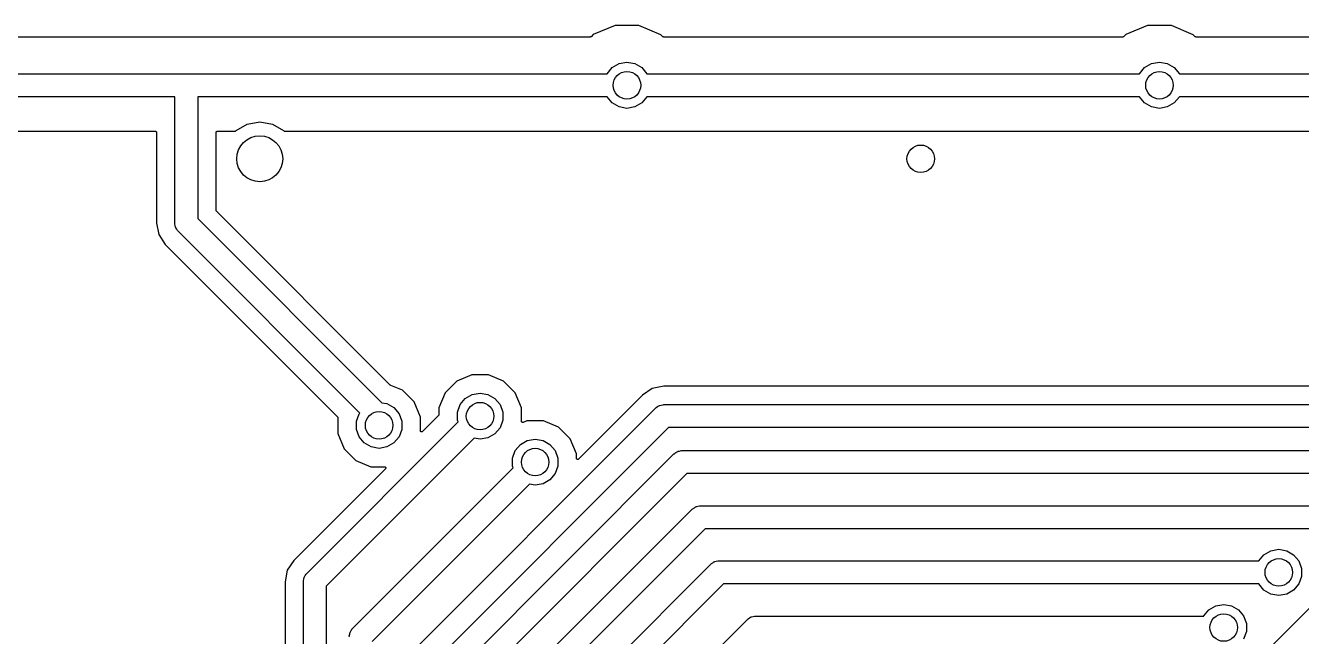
# Model space of a CAD drawing. Extents: x 0.3 to 75.7, y -92.7 to -2.
# Drawn here: x 24.15 to 38.05, y -64.5 to -57.85 of the extents above; entities that cross this region are included whole.
import ezdxf

# ---------------------------------------------------------------- set-up
doc = ezdxf.new("R2010")
doc.units = 0
doc.header["$MEASUREMENT"] = 0
doc.layers.add('BLACK', color=7, linetype='CONTINUOUS')

msp = doc.modelspace()

# ---------------------------------------------------------------- linework, layer by layer
at = {"layer": 'Black'}
for p, q in [((30.3323, -57.9486), (30.3097, -57.9712)), ((30.5713, -57.8499), (30.3323, -57.9486)), ((30.8299, -57.8501), (30.5713, -57.8499)), ((31.0687, -57.9493), (30.8299, -57.8501)), ((31.0905, -57.9712), (31.0687, -57.9493)), ((36.1323, -57.9486), (36.1097, -57.9712)), ((36.3713, -57.8499), (36.1323, -57.9486)), ((36.6299, -57.8501), (36.3713, -57.8499)), ((36.8687, -57.9493), (36.6299, -57.8501)), ((36.8905, -57.9712), (36.8687, -57.9493)), ((30.3005, -57.975), (23.8997, -57.975)), ((30.3011, -57.9749), (30.3005, -57.975)), ((30.3016, -57.975), (30.3011, -57.9749)), ((30.3033, -57.9745), (30.3016, -57.975)), ((30.3049, -57.9742), (30.3033, -57.9745)), ((30.3054, -57.9739), (30.3049, -57.9742)), ((30.306, -57.9738), (30.3054, -57.9739)), ((30.3074, -57.9728), (30.306, -57.9738)), ((30.3089, -57.972), (30.3074, -57.9728)), ((30.3092, -57.9715), (30.3089, -57.972)), ((30.3097, -57.9712), (30.3092, -57.9715)), ((31.091, -57.9715), (31.0905, -57.9712)), ((31.0914, -57.972), (31.091, -57.9715)), ((31.0929, -57.9728), (31.0914, -57.972)), ((31.0942, -57.9738), (31.0929, -57.9728)), ((31.0948, -57.9739), (31.0942, -57.9738)), ((31.0953, -57.9742), (31.0948, -57.9739)), ((31.097, -57.9745), (31.0953, -57.9742)), ((31.0986, -57.9749), (31.097, -57.9745)), ((31.0992, -57.9749), (31.0986, -57.9749)), ((31.0997, -57.975), (31.0992, -57.9749)), ((36.1005, -57.975), (31.0997, -57.975)), ((36.1011, -57.9749), (36.1005, -57.975)), ((36.1016, -57.975), (36.1011, -57.9749)), ((36.1033, -57.9745), (36.1016, -57.975)), ((36.1049, -57.9742), (36.1033, -57.9745)), ((36.1054, -57.9739), (36.1049, -57.9742)), ((36.106, -57.9738), (36.1054, -57.9739)), ((36.1074, -57.9728), (36.106, -57.9738)), ((36.1089, -57.972), (36.1074, -57.9728)), ((36.1092, -57.9715), (36.1089, -57.972)), ((36.1097, -57.9712), (36.1092, -57.9715)), ((36.891, -57.9715), (36.8905, -57.9712)), ((36.8914, -57.972), (36.891, -57.9715)), ((36.8929, -57.9728), (36.8914, -57.972)), ((36.8942, -57.9738), (36.8929, -57.9728)), ((36.8948, -57.9739), (36.8942, -57.9738)), ((36.8953, -57.9742), (36.8948, -57.9739)), ((36.897, -57.9745), (36.8953, -57.9742)), ((36.8986, -57.9749), (36.897, -57.9745)), ((36.8992, -57.9749), (36.8986, -57.9749)), ((36.8997, -57.975), (36.8992, -57.9749)), ((49.1005, -57.975), (36.8997, -57.975)), ((30.4827, -58.3745), (30.5387, -58.3078)), ((30.5387, -58.3078), (30.6142, -58.2642)), ((30.6142, -58.2642), (30.7, -58.249)), ((30.7, -58.249), (30.7858, -58.2642)), ((30.7858, -58.2642), (30.8613, -58.3078)), ((30.8613, -58.3078), (30.9173, -58.3745)), ((36.2827, -58.3745), (36.3387, -58.3078)), ((36.3387, -58.3078), (36.4142, -58.2642)), ((36.4142, -58.2642), (36.5, -58.249)), ((36.5, -58.249), (36.5858, -58.2642)), ((36.5858, -58.2642), (36.6613, -58.3078)), ((36.6613, -58.3078), (36.7173, -58.3745)), ((23.7175, -58.375), (25.6, -58.375)), ((25.6, -58.375), (25.9, -58.375)), ((25.9, -58.375), (30.4825, -58.375)), ((30.4825, -58.375), (30.4827, -58.3745)), ((30.9173, -58.3745), (30.9175, -58.375)), ((30.9175, -58.375), (36.2825, -58.375)), ((36.2825, -58.375), (36.2827, -58.3745)), ((36.7173, -58.3745), (36.7175, -58.375)), ((36.7175, -58.375), (47.7, -58.375)), ((25.6, -58.625), (23.7175, -58.625)), ((25.775, -58.625), (25.6, -58.625)), ((25.775, -60), (25.775, -58.625)), ((30.4825, -58.625), (26.025, -58.625)), ((26.025, -58.625), (26.025, -59.9482)), ((30.4827, -58.6255), (30.4825, -58.625)), ((30.5387, -58.6922), (30.4827, -58.6255)), ((30.9173, -58.6255), (30.8613, -58.6922)), ((30.9175, -58.625), (30.9173, -58.6255)), ((36.2825, -58.625), (30.9175, -58.625)), ((36.2827, -58.6255), (36.2825, -58.625)), ((36.3387, -58.6922), (36.2827, -58.6255)), ((36.7173, -58.6255), (36.6613, -58.6922)), ((36.7175, -58.625), (36.7173, -58.6255)), ((47.7, -58.625), (36.7175, -58.625)), ((30.6142, -58.7358), (30.5387, -58.6922)), ((30.7, -58.751), (30.6142, -58.7358)), ((30.7858, -58.7358), (30.7, -58.751)), ((30.8613, -58.6922), (30.7858, -58.7358)), ((36.4142, -58.7358), (36.3387, -58.6922)), ((36.5, -58.751), (36.4142, -58.7358)), ((36.5858, -58.7358), (36.5, -58.751)), ((36.6613, -58.6922), (36.5858, -58.7358)), ((26.4419, -58.9924), (26.5627, -58.9227)), ((26.5627, -58.9227), (26.7, -58.8985)), ((26.7, -58.8985), (26.8373, -58.9227)), ((26.8373, -58.9227), (26.9581, -58.9924)), ((0.288, -59), (25.562, -59)), ((25.562, -59), (25.5631, -59.0002)), ((25.5631, -59.0002), (25.5643, -59.0002)), ((25.5643, -59.0002), (25.5653, -59.0006)), ((25.5653, -59.0006), (25.5664, -59.0008)), ((25.5664, -59.0008), (25.5674, -59.0014)), ((25.5674, -59.0014), (25.5685, -59.0017)), ((25.5685, -59.0017), (25.5694, -59.0025)), ((25.5694, -59.0025), (25.5704, -59.003)), ((25.5704, -59.003), (25.5711, -59.0039)), ((25.5711, -59.0039), (25.572, -59.0046)), ((25.572, -59.0046), (25.5725, -59.0056)), ((25.5725, -59.0056), (25.5733, -59.0065)), ((25.5733, -59.0065), (25.5736, -59.0076)), ((25.5736, -59.0076), (25.5742, -59.0086)), ((25.5742, -59.0086), (25.5744, -59.0097)), ((25.5744, -59.0097), (25.5748, -59.0107)), ((25.5748, -59.0107), (25.5748, -59.0119)), ((25.5748, -59.0119), (25.575, -59.013)), ((25.575, -59.013), (25.575, -59.9987)), ((26.225, -59.013), (26.2252, -59.0119)), ((26.225, -59.86), (26.225, -59.013)), ((26.2252, -59.0107), (26.2256, -59.0097)), ((26.2252, -59.0119), (26.2252, -59.0107)), ((26.2256, -59.0097), (26.2258, -59.0086)), ((26.2258, -59.0086), (26.2264, -59.0076)), ((26.2264, -59.0076), (26.2267, -59.0065)), ((26.2267, -59.0065), (26.2275, -59.0056)), ((26.2275, -59.0056), (26.228, -59.0046)), ((26.228, -59.0046), (26.2289, -59.0039)), ((26.2289, -59.0039), (26.2296, -59.003)), ((26.2296, -59.003), (26.2306, -59.0025)), ((26.2306, -59.0025), (26.2315, -59.0017)), ((26.2315, -59.0017), (26.2326, -59.0014)), ((26.2326, -59.0014), (26.2336, -59.0008)), ((26.2336, -59.0008), (26.2347, -59.0006)), ((26.2347, -59.0006), (26.2357, -59.0002)), ((26.2357, -59.0002), (26.2369, -59.0002)), ((26.2369, -59.0002), (26.238, -59)), ((26.238, -59), (26.4355, -59)), ((26.4355, -59), (26.4419, -58.9924)), ((26.9581, -58.9924), (26.9645, -59)), ((26.9645, -59), (39.4355, -59)), ((26.2251, -59.8606), (26.225, -59.86)), ((26.225, -59.8611), (26.2251, -59.8606)), ((26.2255, -59.8628), (26.225, -59.8611)), ((26.2258, -59.8644), (26.2255, -59.8628)), ((26.2261, -59.8649), (26.2258, -59.8644)), ((26.2262, -59.8655), (26.2261, -59.8649)), ((26.2272, -59.8669), (26.2262, -59.8655)), ((26.228, -59.8684), (26.2272, -59.8669)), ((26.2285, -59.8687), (26.228, -59.8684)), ((26.2288, -59.8692), (26.2285, -59.8687)), ((28.1219, -61.7623), (26.2288, -59.8692)), ((25.575, -59.9987), (25.6, -60.1243)), ((25.776, -60.0054), (25.775, -60)), ((25.7755, -60.0109), (25.776, -60.0054)), ((25.7797, -60.0267), (25.7755, -60.0109)), ((25.7825, -60.0428), (25.7797, -60.0267)), ((26.025, -59.9482), (28.0313, -61.9546)), ((25.6, -60.1243), (25.6711, -60.2307)), ((25.7853, -60.0475), (25.7825, -60.0428)), ((25.7867, -60.0528), (25.7853, -60.0475)), ((25.7961, -60.0662), (25.7867, -60.0528)), ((25.8042, -60.0803), (25.7961, -60.0662)), ((25.8085, -60.0839), (25.8042, -60.0803)), ((25.8116, -60.0884), (25.8085, -60.0839)), ((27.7895, -62.0663), (25.8116, -60.0884)), ((25.6711, -60.2307), (27.5463, -62.1059)), ((36.7116, -65.6116), (41.3116, -61.0116)), ((29.0109, -61.6499), (28.8454, -61.7183)), ((29.1899, -61.6501), (29.0109, -61.6499)), ((29.3552, -61.7187), (29.1899, -61.6501)), ((28.1222, -61.7625), (28.1219, -61.7623)), ((28.1223, -61.7627), (28.1222, -61.7625)), ((28.124, -61.7638), (28.1223, -61.7627)), ((28.1256, -61.7649), (28.124, -61.7638)), ((28.1259, -61.765), (28.1256, -61.7649)), ((28.1261, -61.7651), (28.1259, -61.765)), ((28.2552, -61.8187), (28.1261, -61.7651)), ((28.3817, -61.9454), (28.2552, -61.8187)), ((28.7187, -61.8448), (28.6501, -62.0101)), ((28.8454, -61.7183), (28.7187, -61.8448)), ((29.4817, -61.8454), (29.3552, -61.7187)), ((29.5501, -62.0109), (29.4817, -61.8454)), ((30.9757, -61.8), (30.8693, -61.8711)), ((31.1013, -61.775), (30.9757, -61.8)), ((38.86, -61.775), (31.1013, -61.775)), ((28.0313, -61.9546), (28.0858, -61.9642)), ((28.0858, -61.9642), (28.1613, -62.0078)), ((28.4501, -62.1109), (28.3817, -61.9454)), ((28.8529, -62.0564), (28.8827, -61.9745)), ((28.8827, -61.9745), (28.9387, -61.9078)), ((28.9387, -61.9078), (29.0142, -61.8642)), ((29.0142, -61.8642), (29.1, -61.849)), ((29.1, -61.849), (29.1858, -61.8642)), ((29.1858, -61.8642), (29.2613, -61.9078)), ((29.2613, -61.9078), (29.3173, -61.9745)), ((29.3173, -61.9745), (29.3471, -62.0564)), ((30.8693, -61.8711), (30.1722, -62.5682)), ((31.0338, -61.9961), (31.0472, -61.9867)), ((31.0472, -61.9867), (31.0525, -61.9853)), ((31.0525, -61.9853), (31.0572, -61.9825)), ((31.0572, -61.9825), (31.0733, -61.9797)), ((31.0733, -61.9797), (31.0891, -61.9755)), ((31.0891, -61.9755), (31.0946, -61.976)), ((31.0946, -61.976), (31.1, -61.975)), ((31.1, -61.975), (38.9482, -61.975)), ((27.5463, -62.1059), (27.5466, -62.1064)), ((27.5466, -62.1064), (27.547, -62.1067)), ((27.547, -62.1067), (27.5479, -62.1082)), ((27.5479, -62.1082), (27.5489, -62.1096)), ((27.5489, -62.1096), (27.549, -62.1101)), ((27.549, -62.1101), (27.5493, -62.1106)), ((27.5493, -62.1106), (27.5496, -62.1123)), ((27.5496, -62.1123), (27.55, -62.1139)), ((27.5501, -62.1151), (27.5499, -62.2891)), ((27.55, -62.1139), (27.55, -62.1145)), ((27.55, -62.1145), (27.5501, -62.1151)), ((27.7529, -62.1564), (27.7827, -62.0745)), ((27.7827, -62.0745), (27.7895, -62.0663)), ((28.1613, -62.0078), (28.2173, -62.0745)), ((28.2116, -64.8116), (31.0116, -62.0116)), ((28.2173, -62.0745), (28.2471, -62.1564)), ((28.4499, -62.259), (28.4501, -62.1109)), ((28.6462, -62.0942), (28.4721, -62.2682)), ((28.6465, -62.0937), (28.6462, -62.0942)), ((28.647, -62.0933), (28.6465, -62.0937)), ((28.6478, -62.0919), (28.647, -62.0933)), ((28.6488, -62.0905), (28.6478, -62.0919)), ((28.6489, -62.0899), (28.6488, -62.0905)), ((28.6492, -62.0894), (28.6489, -62.0899)), ((28.6495, -62.0878), (28.6492, -62.0894)), ((28.65, -62.0861), (28.6495, -62.0878)), ((28.65, -62.085), (28.6499, -62.0855)), ((28.6499, -62.0855), (28.65, -62.0861)), ((28.6501, -62.0101), (28.65, -62.085)), ((28.8529, -62.1436), (28.8529, -62.0564)), ((29.3471, -62.0564), (29.3471, -62.1436)), ((29.55, -62.1556), (29.5501, -62.0109)), ((31.0116, -62.0116), (31.0161, -62.0085)), ((31.0161, -62.0085), (31.0197, -62.0042)), ((31.0197, -62.0042), (31.0338, -61.9961)), ((27.2116, -63.8116), (28.86, -62.1632)), ((27.7529, -62.2436), (27.7529, -62.1564)), ((27.7827, -62.3255), (27.7529, -62.2436)), ((28.2471, -62.2436), (28.2173, -62.3255)), ((28.2471, -62.1564), (28.2471, -62.2436)), ((31.1518, -62.225), (28.425, -64.9518)), ((28.4502, -62.2607), (28.4499, -62.259)), ((28.4504, -62.2624), (28.4502, -62.2607)), ((28.4506, -62.2629), (28.4504, -62.2624)), ((28.4507, -62.2635), (28.4506, -62.2629)), ((28.4516, -62.265), (28.4507, -62.2635)), ((28.4523, -62.2665), (28.4516, -62.265)), ((28.86, -62.1632), (28.8529, -62.1436)), ((29.3173, -62.2255), (29.2613, -62.2922)), ((29.3471, -62.1436), (29.3173, -62.2255)), ((29.5502, -62.157), (29.55, -62.1556)), ((29.5503, -62.1585), (29.5502, -62.157)), ((29.5506, -62.1593), (29.5503, -62.1585)), ((29.5507, -62.1601), (29.5506, -62.1593)), ((29.5514, -62.1613), (29.5507, -62.1601)), ((29.552, -62.1626), (29.5514, -62.1613)), ((29.5526, -62.1633), (29.552, -62.1626)), ((29.553, -62.164), (29.5526, -62.1633)), ((29.5541, -62.1649), (29.553, -62.164)), ((29.555, -62.166), (29.5541, -62.1649)), ((29.5558, -62.1664), (29.555, -62.166)), ((29.5564, -62.1669), (29.5558, -62.1664)), ((29.5578, -62.1674), (29.5564, -62.1669)), ((29.559, -62.1681), (29.5578, -62.1674)), ((29.5599, -62.1682), (29.559, -62.1681)), ((29.5607, -62.1685), (29.5599, -62.1682)), ((29.5621, -62.1685), (29.5607, -62.1685)), ((29.5635, -62.1686), (29.5621, -62.1685)), ((29.5643, -62.1685), (29.5635, -62.1686)), ((29.5652, -62.1685), (29.5643, -62.1685)), ((29.5665, -62.168), (29.5652, -62.1685)), ((29.5679, -62.1677), (29.5665, -62.168)), ((29.6109, -62.1499), (29.5679, -62.1677)), ((29.7899, -62.1501), (29.6109, -62.1499)), ((29.9552, -62.2187), (29.7899, -62.1501)), ((30.0817, -62.3454), (29.9552, -62.2187)), ((39, -62.225), (31.1518, -62.225)), ((29.0369, -62.3398), (27.425, -63.9518)), ((27.5499, -62.2891), (27.6183, -62.4546)), ((27.8387, -62.3922), (27.7827, -62.3255)), ((27.9142, -62.4358), (27.8387, -62.3922)), ((28.1613, -62.3922), (28.0858, -62.4358)), ((28.2173, -62.3255), (28.1613, -62.3922)), ((28.4527, -62.2669), (28.4523, -62.2665)), ((28.453, -62.2674), (28.4527, -62.2669)), ((28.4543, -62.2685), (28.453, -62.2674)), ((28.4555, -62.2697), (28.4543, -62.2685)), ((28.456, -62.2699), (28.4555, -62.2697)), ((28.4564, -62.2703), (28.456, -62.2699)), ((28.458, -62.2709), (28.4564, -62.2703)), ((28.4596, -62.2716), (28.458, -62.2709)), ((28.4601, -62.2717), (28.4596, -62.2716)), ((28.4607, -62.2718), (28.4601, -62.2717)), ((28.4624, -62.2719), (28.4607, -62.2718)), ((28.4641, -62.272), (28.4624, -62.2719)), ((28.4646, -62.2719), (28.4641, -62.272)), ((28.4652, -62.2719), (28.4646, -62.2719)), ((28.4668, -62.2713), (28.4652, -62.2719)), ((28.4684, -62.2708), (28.4668, -62.2713)), ((28.4689, -62.2705), (28.4684, -62.2708)), ((28.4694, -62.2703), (28.4689, -62.2705)), ((28.4707, -62.2692), (28.4694, -62.2703)), ((28.4721, -62.2682), (28.4707, -62.2692)), ((29.1, -62.351), (29.0369, -62.3398)), ((29.1858, -62.3358), (29.1, -62.351)), ((29.2613, -62.2922), (29.1858, -62.3358)), ((29.5387, -62.4078), (29.6142, -62.3642)), ((29.6142, -62.3642), (29.7, -62.349)), ((29.7, -62.349), (29.7858, -62.3642)), ((29.7858, -62.3642), (29.8613, -62.4078)), ((30.1501, -62.5109), (30.0817, -62.3454)), ((27.6183, -62.4546), (27.7448, -62.5813)), ((28, -62.451), (27.9142, -62.4358)), ((28.0858, -62.4358), (28, -62.451)), ((28.7116, -65.0116), (31.2116, -62.5116)), ((29.4529, -62.5564), (29.4827, -62.4745)), ((29.4827, -62.4745), (29.5387, -62.4078)), ((29.8613, -62.4078), (29.9173, -62.4745)), ((29.9173, -62.4745), (29.9471, -62.5564)), ((30.15, -62.5589), (30.1501, -62.5109)), ((31.2116, -62.5116), (31.2161, -62.5085)), ((31.2161, -62.5085), (31.2197, -62.5042)), ((31.2197, -62.5042), (31.2338, -62.4961)), ((31.2338, -62.4961), (31.2472, -62.4867)), ((31.2472, -62.4867), (31.2525, -62.4853)), ((31.2525, -62.4853), (31.2572, -62.4825)), ((31.2572, -62.4825), (31.2733, -62.4797)), ((31.2733, -62.4797), (31.2891, -62.4755)), ((31.2891, -62.4755), (31.2946, -62.476)), ((31.2946, -62.476), (31.3, -62.475)), ((31.3, -62.475), (31.4, -62.475)), ((31.4, -62.475), (39.1482, -62.475)), ((28.0681, -62.6722), (27.0711, -63.6693)), ((27.7116, -64.4116), (29.46, -62.6632)), ((27.7448, -62.5813), (27.9101, -62.6499)), ((27.9101, -62.6499), (28.059, -62.6501)), ((28.059, -62.6501), (28.0606, -62.6503)), ((28.0606, -62.6503), (28.0623, -62.6505)), ((28.0623, -62.6505), (28.0628, -62.6507)), ((28.0628, -62.6507), (28.0634, -62.6508)), ((28.0634, -62.6508), (28.0649, -62.6517)), ((28.0649, -62.6517), (28.0664, -62.6524)), ((28.0664, -62.6524), (28.0668, -62.6528)), ((28.0668, -62.6528), (28.0673, -62.6531)), ((28.0673, -62.6531), (28.0684, -62.6544)), ((28.0691, -62.6709), (28.0681, -62.6722)), ((28.0684, -62.6544), (28.0696, -62.6556)), ((28.0702, -62.6696), (28.0691, -62.6709)), ((28.0696, -62.6556), (28.0698, -62.6561)), ((28.0698, -62.6561), (28.0702, -62.6566)), ((28.0702, -62.6566), (28.0708, -62.6582)), ((28.0704, -62.669), (28.0702, -62.6696)), ((28.0707, -62.6685), (28.0704, -62.669)), ((28.0712, -62.6669), (28.0707, -62.6685)), ((28.0708, -62.6582), (28.0715, -62.6597)), ((28.0717, -62.6653), (28.0712, -62.6669)), ((28.0715, -62.6597), (28.0716, -62.6603)), ((28.0716, -62.6603), (28.0717, -62.6608)), ((28.0717, -62.6608), (28.0717, -62.6625)), ((28.0717, -62.6625), (28.0719, -62.6642)), ((28.0719, -62.6642), (28.0717, -62.6647)), ((28.0717, -62.6647), (28.0717, -62.6653)), ((29.4529, -62.6436), (29.4529, -62.5564)), ((29.46, -62.6632), (29.4529, -62.6436)), ((29.9471, -62.6436), (29.9173, -62.7255)), ((29.9471, -62.5564), (29.9471, -62.6436)), ((30.1503, -62.5606), (30.15, -62.5589)), ((30.1505, -62.5623), (30.1503, -62.5606)), ((30.1507, -62.5628), (30.1505, -62.5623)), ((30.1508, -62.5634), (30.1507, -62.5628)), ((30.1517, -62.5649), (30.1508, -62.5634)), ((30.1524, -62.5664), (30.1517, -62.5649)), ((30.1528, -62.5668), (30.1524, -62.5664)), ((30.1531, -62.5673), (30.1528, -62.5668)), ((30.1544, -62.5684), (30.1531, -62.5673)), ((30.1556, -62.5696), (30.1544, -62.5684)), ((30.1561, -62.5698), (30.1556, -62.5696)), ((30.1565, -62.5702), (30.1561, -62.5698)), ((30.1581, -62.5708), (30.1565, -62.5702)), ((30.1597, -62.5715), (30.1581, -62.5708)), ((30.1602, -62.5716), (30.1597, -62.5715)), ((30.1608, -62.5718), (30.1602, -62.5716)), ((30.1625, -62.5718), (30.1608, -62.5718)), ((30.1642, -62.5719), (30.1625, -62.5718)), ((30.1647, -62.5718), (30.1642, -62.5719)), ((30.1653, -62.5718), (30.1647, -62.5718)), ((30.1669, -62.5712), (30.1653, -62.5718)), ((30.1685, -62.5707), (30.1669, -62.5712)), ((30.169, -62.5704), (30.1685, -62.5707)), ((30.1695, -62.5702), (30.169, -62.5704)), ((30.1708, -62.5691), (30.1695, -62.5702)), ((30.1722, -62.5682), (30.1708, -62.5691)), ((31.3518, -62.725), (28.925, -65.1518)), ((29.8613, -62.7922), (29.7858, -62.8358)), ((29.9173, -62.7255), (29.8613, -62.7922)), ((39.2, -62.725), (31.3518, -62.725)), ((29.6369, -62.8398), (27.925, -64.5518)), ((29.7, -62.851), (29.6369, -62.8398)), ((29.7858, -62.8358), (29.7, -62.851)), ((31.4197, -63.1042), (31.4338, -63.0961)), ((31.4338, -63.0961), (31.4472, -63.0867)), ((31.4472, -63.0867), (31.4525, -63.0853)), ((31.4525, -63.0853), (31.4572, -63.0825)), ((31.4572, -63.0825), (31.4733, -63.0797)), ((31.4733, -63.0797), (31.4891, -63.0755)), ((31.4891, -63.0755), (31.4946, -63.076)), ((31.4946, -63.076), (31.5, -63.075)), ((31.5, -63.075), (34.0678, -63.075)), ((34.0678, -63.075), (38.1825, -63.075)), ((29.9116, -64.6116), (31.4116, -63.1116)), ((31.4116, -63.1116), (31.4161, -63.1085)), ((31.4161, -63.1085), (31.4197, -63.1042)), ((31.5518, -63.325), (30.125, -64.7518)), ((34.0678, -63.325), (31.5518, -63.325)), ((38.1825, -63.325), (34.0678, -63.325)), ((37.5827, -63.6745), (37.6387, -63.6078)), ((37.6387, -63.6078), (37.7142, -63.5642)), ((37.7142, -63.5642), (37.8, -63.549)), ((37.8, -63.549), (37.8858, -63.5642)), ((37.8858, -63.5642), (37.9613, -63.6078)), ((37.9613, -63.6078), (38.0173, -63.6745)), ((27, -63.7757), (26.975, -63.9013)), ((27.0711, -63.6693), (27, -63.7757)), ((30.4116, -64.9116), (31.6116, -63.7116)), ((31.6116, -63.7116), (31.6161, -63.7085)), ((31.6161, -63.7085), (31.6197, -63.7042)), ((31.6197, -63.7042), (31.6338, -63.6961)), ((31.6338, -63.6961), (31.6472, -63.6867)), ((31.6472, -63.6867), (31.6525, -63.6853)), ((31.6525, -63.6853), (31.6572, -63.6825)), ((31.6572, -63.6825), (31.6733, -63.6797)), ((31.6733, -63.6797), (31.6891, -63.6755)), ((31.6891, -63.6755), (31.6946, -63.676)), ((31.6946, -63.676), (31.7, -63.675)), ((31.7, -63.675), (34.1749, -63.675)), ((34.1749, -63.675), (37.5825, -63.675)), ((37.5825, -63.675), (37.5827, -63.6745)), ((38.0173, -63.6745), (38.0471, -63.7564)), ((38.0471, -63.7564), (38.0471, -63.8436)), ((26.975, -63.9013), (26.975, -66.2922)), ((27.175, -63.9), (27.176, -63.8946)), ((27.175, -66.3805), (27.175, -63.9)), ((27.1755, -63.8891), (27.1797, -63.8733)), ((27.176, -63.8946), (27.1755, -63.8891)), ((27.1797, -63.8733), (27.1825, -63.8572)), ((27.1825, -63.8572), (27.1853, -63.8525)), ((27.1853, -63.8525), (27.1867, -63.8472)), ((27.1867, -63.8472), (27.1961, -63.8338)), ((27.1961, -63.8338), (27.2042, -63.8197)), ((27.2042, -63.8197), (27.2085, -63.8161)), ((27.2085, -63.8161), (27.2116, -63.8116)), ((31.7518, -63.925), (30.625, -65.0518)), ((34.1749, -63.925), (31.7518, -63.925)), ((37.5825, -63.925), (34.1749, -63.925)), ((37.5827, -63.9255), (37.5825, -63.925)), ((37.6387, -63.9922), (37.5827, -63.9255)), ((38.0173, -63.9255), (37.9613, -63.9922)), ((38.0471, -63.8436), (38.0173, -63.9255)), ((27.425, -63.9518), (27.425, -66.4322)), ((37.7142, -64.0358), (37.6387, -63.9922)), ((37.8, -64.051), (37.7142, -64.0358)), ((37.8858, -64.0358), (37.8, -64.051)), ((37.9613, -63.9922), (37.8858, -64.0358)), ((36.9827, -64.2745), (37.0387, -64.2078)), ((37.0387, -64.2078), (37.1142, -64.1642)), ((37.1142, -64.1642), (37.2, -64.149)), ((37.2, -64.149), (37.2858, -64.1642)), ((37.2858, -64.1642), (37.3613, -64.2078)), ((37.3613, -64.2078), (37.4173, -64.2745)), ((30.9116, -65.4116), (32.0116, -64.3116)), ((32.0116, -64.3116), (32.0161, -64.3085)), ((32.0161, -64.3085), (32.0197, -64.3042)), ((32.0197, -64.3042), (32.0338, -64.2961)), ((32.0338, -64.2961), (32.0472, -64.2867)), ((32.0472, -64.2867), (32.0525, -64.2853)), ((32.0525, -64.2853), (32.0572, -64.2825)), ((32.0572, -64.2825), (32.0733, -64.2797)), ((32.0733, -64.2797), (32.0891, -64.2755)), ((32.0891, -64.2755), (32.0946, -64.276)), ((32.0946, -64.276), (32.1, -64.275)), ((32.1, -64.275), (34.282, -64.275)), ((34.282, -64.275), (36.9825, -64.275)), ((36.9825, -64.275), (36.9827, -64.2745)), ((37.4173, -64.2745), (37.4471, -64.3564)), ((27.6755, -64.4891), (27.6797, -64.4733)), ((27.676, -64.4946), (27.6755, -64.4891)), ((27.6797, -64.4733), (27.6825, -64.4572)), ((27.6825, -64.4572), (27.6853, -64.4525)), ((27.6853, -64.4525), (27.6867, -64.4472)), ((27.6867, -64.4472), (27.6961, -64.4338)), ((27.6961, -64.4338), (27.7042, -64.4197)), ((27.7042, -64.4197), (27.7085, -64.4161)), ((27.7085, -64.4161), (27.7116, -64.4116)), ((37.4471, -64.4436), (37.4173, -64.5255)), ((37.4471, -64.3564), (37.4471, -64.4436)), ((27.675, -64.5), (27.676, -64.4946))]:
    msp.add_line(p, q, dxfattribs=at)
for centre, radius in [((30.7, -58.5), 0.15), ((36.5, -58.5), 0.15), ((26.7, -59.3), 0.25), ((33.9, -59.3), 0.15), ((29.1, -62.1), 0.15), ((28, -62.2), 0.15), ((29.7, -62.6), 0.15), ((37.8, -63.8), 0.15), ((37.2, -64.4), 0.15)]:
    msp.add_circle(centre, radius, dxfattribs=at)

doc.saveas('drawing.dxf')
